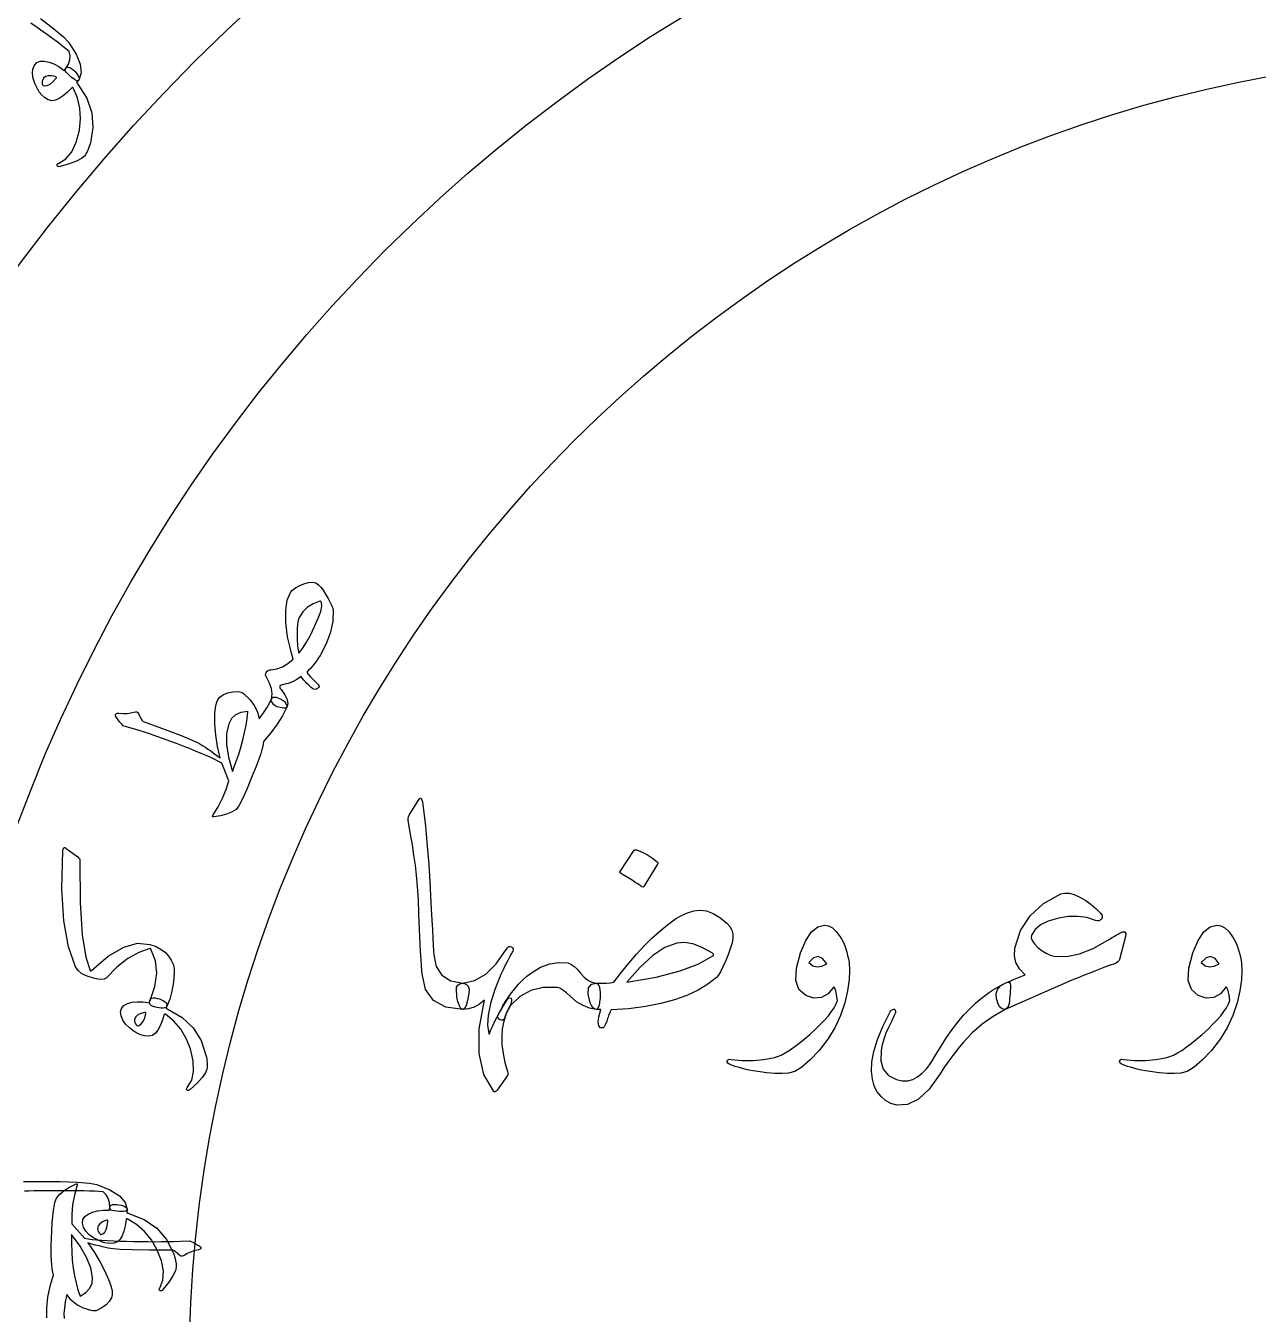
# Model space of a CAD drawing. Header units: millimetres. Extents: x -150 to 150, y -150 to 184.
# Drawn here: x -56.71 to -9.42, y 2.16 to 51.58 of the extents above; entities that cross this region are included whole.
import ezdxf

# ---------------------------------------------------------------- set-up
doc = ezdxf.new("R2010")
doc.units = ezdxf.units.MM
for name, color, linetype in [('ENGRAVE', 7, 'Continuous'), ('ENGRAVE_FINE', 8, 'Continuous'), ('GUIDE', 3, 'Continuous'), ('TEXT', 5, 'Continuous')]:
    doc.layers.add(name, color=color, linetype=linetype)

msp = doc.modelspace()

# ---------------------------------------------------------------- linework, layer by layer
at = {"layer": 'ENGRAVE'}
for radius in [132.75, 112.1737, 91.5975, 71.0212, 50.445]:
    msp.add_circle((0, 0), radius, dxfattribs=at)
at = {"layer": 'ENGRAVE_FINE'}
for radius in [122.4619, 101.8856, 81.3094, 60.7331]:
    msp.add_circle((0, 0), radius, dxfattribs=at)
at = {"layer": 'GUIDE'}
msp.add_circle((0, 0), 137.25, dxfattribs=at)
at = {"layer": 'TEXT'}
for points in [[(-56.1503, 51.8608), (-55.6282, 51.4646), (-55.2675, 51.162), (-55.0678, 50.9538), (-54.7785, 50.4966), (-54.6169, 50.1019), (-54.5828, 49.7695), (-54.6767, 49.4983), (-54.6816, 49.4929), (-54.6865, 49.4875), (-54.6914, 49.482), (-54.6963, 49.4766), (-54.7564, 49.4725), (-54.8461, 49.516), (-54.9654, 49.6071), (-55.1143, 49.7458), (-55.1656, 49.8014), (-55.1924, 49.8535), (-55.1948, 49.9021), (-55.1727, 49.9473), (-55.075, 50.111), (-55.0205, 50.2721), (-55.0095, 50.4307), (-55.0419, 50.5871), (-55.1607, 50.6878), (-55.2987, 50.7992), (-55.456, 50.9213), (-55.6326, 51.0539), (-55.8275, 51.1969), (-56.0397, 51.3497), (-56.2693, 51.5124), (-56.5163, 51.685)], [(-56.8005, 7.2592), (-56.7004, 7.2582), (-56.6021, 7.2574), (-56.5057, 7.2568), (-56.4112, 7.2564), (-56.3184, 7.2561), (-56.2275, 7.2561), (-55.3864, 7.2535), (-54.7313, 7.2318), (-54.2622, 7.1928), (-53.9788, 7.138), (-53.4786, 6.9319), (-53.1185, 6.7041), (-52.8982, 6.454), (-52.8172, 6.1804), (-52.818, 6.1732), (-52.8188, 6.166), (-52.8197, 6.1588), (-52.8205, 6.1516), (-52.867, 6.1137), (-52.9653, 6.0972), (-53.1153, 6.1021), (-53.3171, 6.1285), (-53.3911, 6.1439), (-53.4432, 6.1706), (-53.4734, 6.2087), (-53.4817, 6.2582), (-53.4971, 6.4475), (-53.5461, 6.6099), (-53.6289, 6.7453), (-53.7459, 6.854), (-53.901, 6.8675), (-54.0781, 6.8785), (-54.277, 6.8872), (-54.4977, 6.8933), (-54.7394, 6.8971), (-55.0009, 6.8989), (-55.2824, 6.8985), (-55.5837, 6.896), (-55.8797, 6.8955), (-56.1458, 6.8939), (-56.382, 6.8912), (-56.5884, 6.8876), (-56.7648, 6.8841)], [(-55.9062, 2.0277), (-55.9021, 2.4119), (-55.8572, 2.8151), (-55.7711, 3.2366), (-55.6433, 3.6754), (-55.6433, 3.6754), (-55.6716, 3.782), (-55.6946, 3.9075), (-55.7122, 4.0518), (-55.7243, 4.2149), (-55.7317, 4.3969), (-55.7351, 4.5978), (-55.7342, 4.8176), (-55.7289, 5.0563), (-55.6958, 5.6718), (-55.6502, 6.1368), (-55.596, 6.4511), (-55.5355, 6.6148), (-55.4021, 6.7708), (-55.2351, 6.9132), (-55.0348, 7.0419), (-54.8011, 7.1567), (-54.7647, 7.1667), (-54.7423, 7.1623), (-54.734, 7.1437), (-54.7397, 7.1108), (-54.8432, 6.7281), (-54.9114, 6.3527), (-54.9442, 5.9856), (-54.9419, 5.6272), (-54.458, 5.0757), (-54.3201, 5.0537), (-54.1632, 5.0343), (-53.9875, 5.0172), (-53.7929, 5.0026), (-53.5803, 4.99), (-53.3509, 4.9789), (-53.1044, 4.9694), (-52.841, 4.9613), (-52.5675, 4.9546), (-52.298, 4.9499), (-52.0324, 4.9471), (-51.7709, 4.9462), (-51.5139, 4.9474), (-51.2617, 4.9505), (-51.0146, 4.9555), (-50.7723, 4.9625), (-50.4198, 4.9766), (-50.3604, 4.9498), (-50.3037, 4.9228), (-50.2499, 4.8957), (-50.1988, 4.8685), (-50.1506, 4.8416), (-50.105, 4.8155), (-50.0622, 4.7901), (-50.0221, 4.7654), (-50.007, 4.7524), (-49.9967, 4.7372), (-49.9914, 4.7199), (-49.9909, 4.7006), (-49.9985, 4.6785), (-50.017, 4.6601), (-50.0464, 4.6452), (-50.0867, 4.6339), (-50.2511, 4.5917), (-50.3936, 4.5428), (-50.5142, 4.4874), (-50.613, 4.4253), (-50.6607, 4.3969), (-50.7078, 4.3866), (-50.7542, 4.3946), (-50.7999, 4.4207), (-50.9734, 4.5688), (-51.0026, 4.592), (-51.0352, 4.6077), (-51.0714, 4.6158), (-51.111, 4.6163), (-51.9653, 4.6198), (-52.625, 4.6283), (-53.0901, 4.6433), (-53.3605, 4.6656), (-53.4498, 4.6791), (-53.548, 4.6976), (-53.6551, 4.721), (-53.7711, 4.7494), (-53.896, 4.782), (-54.0299, 4.8178), (-54.1729, 4.8568), (-54.3249, 4.8991), (-54.0746, 4.5281), (-53.8537, 4.1565), (-53.6622, 3.7838), (-53.5002, 3.4094), (-53.4327, 3.2133), (-53.3974, 3.0451), (-53.3946, 2.9044), (-53.4243, 2.7911), (-53.5097, 2.6489), (-53.6312, 2.5217), (-53.7889, 2.4093), (-53.983, 2.3116), (-54.0277, 2.2987), (-54.0786, 2.2935), (-54.1357, 2.2959), (-54.199, 2.306), (-54.4955, 2.3958), (-54.751, 2.5276), (-54.965, 2.7017), (-55.1373, 2.9182), (-55.1939, 2.6432), (-55.2293, 2.3989), (-55.2437, 2.1855), (-55.2376, 2.0035)]]:
    msp.add_lwpolyline(points, dxfattribs=at)
for points in [[(-54.7138, 49.3352), (-54.3727, 48.7995), (-54.1793, 48.2468), (-54.132, 47.6773), (-54.2291, 47.0899), (-54.2513, 47.0157), (-54.2753, 46.9443), (-54.3011, 46.8757), (-54.3287, 46.8099), (-54.3582, 46.7475), (-54.3896, 46.6892), (-54.423, 46.6349), (-54.4584, 46.5847), (-54.5747, 46.4835), (-54.769, 46.3832), (-55.0415, 46.2829), (-55.3922, 46.1817), (-55.4356, 46.1754), (-55.4696, 46.1788), (-55.4944, 46.1919), (-55.5099, 46.2147), (-55.5148, 46.2408), (-55.5076, 46.2639), (-55.4884, 46.284), (-55.4573, 46.301), (-55.1729, 46.4745), (-54.9447, 46.7448), (-54.7712, 47.1127), (-54.6506, 47.5794), (-54.6048, 48.0092), (-54.6295, 48.4229), (-54.7254, 48.8206), (-54.8932, 49.2024), (-54.9041, 49.2104), (-54.9148, 49.2144), (-54.9253, 49.2146), (-54.9355, 49.2109), (-55.114, 49.0333), (-55.2782, 48.893), (-55.4285, 48.79), (-55.5652, 48.7246), (-55.7055, 48.704), (-55.8459, 48.7367), (-55.9866, 48.8229), (-56.1273, 48.9627), (-56.1443, 48.983), (-56.1611, 49.0044), (-56.1777, 49.0268), (-56.194, 49.0502), (-56.2103, 49.0749), (-56.2271, 49.1012), (-56.2444, 49.1292), (-56.262, 49.1587), (-56.3646, 49.364), (-56.4272, 49.5596), (-56.45, 49.7455), (-56.4327, 49.9216), (-56.3778, 50.0691), (-56.2875, 50.1691), (-56.1622, 50.2216), (-56.0021, 50.2263), (-55.8175, 50.1898), (-55.6293, 50.1183), (-55.4374, 50.012), (-55.2418, 49.8708), (-55.2323, 49.8817), (-55.2234, 49.8926), (-55.2151, 49.9035), (-55.2076, 49.9143), (-55.2, 49.9251), (-55.1917, 49.936), (-55.1828, 49.9468), (-55.1733, 49.9578), (-55.132, 49.9874), (-55.0822, 49.9945), (-55.0241, 49.979), (-54.9577, 49.9409), (-54.8922, 49.8907), (-54.8315, 49.8338), (-54.7758, 49.7701), (-54.7248, 49.6997), (-54.6851, 49.6322), (-54.663, 49.577), (-54.6586, 49.5342), (-54.6718, 49.5037), (-54.7647, 49.4008), (-54.7554, 49.3911), (-54.7437, 49.377), (-54.7299, 49.3583), (-54.7138, 49.3352)], [(-55.5685, 49.6295), (-55.7216, 49.6623), (-55.85, 49.6628), (-55.9534, 49.6309), (-56.0318, 49.5669), (-56.0595, 49.5118), (-56.0759, 49.4553), (-56.081, 49.3975), (-56.0747, 49.3385), (-56.0658, 49.3135), (-56.0482, 49.2955), (-56.0219, 49.2846), (-55.9869, 49.2808), (-55.886, 49.2934), (-55.7786, 49.3454), (-55.6646, 49.437), (-55.5437, 49.5679), (-55.5342, 49.5841), (-55.5352, 49.5997), (-55.5466, 49.6149), (-55.5685, 49.6295)], [(-46.5518, 29.843), (-46.4758, 29.9329), (-46.3657, 30.0186), (-46.2215, 30.0999), (-46.0434, 30.1763), (-45.8655, 30.2287), (-45.7119, 30.2404), (-45.5826, 30.2118), (-45.4775, 30.1432), (-45.3896, 30.0471), (-45.2994, 29.9275), (-45.2067, 29.7845), (-45.1114, 29.6183), (-45.029, 29.4584), (-44.969, 29.3301), (-44.9317, 29.2333), (-44.9172, 29.1678), (-44.9279, 28.749), (-45.0156, 28.3202), (-45.18, 27.8799), (-45.4205, 27.4262), (-45.4759, 27.3377), (-45.5339, 27.2519), (-45.5945, 27.1685), (-45.6577, 27.0878), (-45.7228, 27.0097), (-45.7893, 26.9344), (-45.8571, 26.862), (-45.9264, 26.7923), (-45.884, 26.7284), (-45.7985, 26.6279), (-45.6695, 26.491), (-45.4969, 26.3179), (-45.4656, 26.2802), (-45.4575, 26.2414), (-45.4724, 26.2015), (-45.5105, 26.1605), (-45.557, 26.1336), (-45.6045, 26.1237), (-45.6529, 26.1308), (-45.7023, 26.1549), (-45.7555, 26.1993), (-45.8098, 26.2475), (-45.8652, 26.2995), (-45.9216, 26.3552), (-45.9784, 26.4149), (-46.035, 26.4787), (-46.0913, 26.5466), (-46.1474, 26.6187), (-46.313, 26.5076), (-46.4799, 26.4195), (-46.6481, 26.3545), (-46.8178, 26.3127), (-46.8719, 26.3027), (-46.9141, 26.2891), (-46.9445, 26.272), (-46.963, 26.2514), (-46.968, 26.229), (-46.9617, 26.2003), (-46.944, 26.1653), (-46.9149, 26.1239), (-46.7682, 25.9192), (-46.683, 25.7371), (-46.6596, 25.5772), (-46.6979, 25.4392), (-46.7113, 25.4253), (-46.7341, 25.4155), (-46.7663, 25.4098), (-46.8079, 25.4082), (-46.9466, 25.4292), (-47.0591, 25.4595), (-47.1453, 25.4994), (-47.2051, 25.5489), (-47.2487, 25.6079), (-47.2767, 25.6626), (-47.2889, 25.7131), (-47.2855, 25.7593), (-47.2584, 25.9531), (-47.2811, 26.1572), (-47.3537, 26.372), (-47.4762, 26.5977), (-47.4988, 26.6439), (-47.5076, 26.6898), (-47.5027, 26.7355), (-47.4841, 26.7809), (-47.452, 26.8236), (-47.4105, 26.8545), (-47.3596, 26.8736), (-47.2993, 26.881), (-47.0809, 26.9151), (-46.8658, 26.9949), (-46.6539, 27.1199), (-46.4447, 27.2901), (-46.5123, 27.5156), (-46.5714, 27.7329), (-46.6219, 27.9419), (-46.664, 28.1424), (-46.7344, 28.697), (-46.7378, 29.1664), (-46.6763, 29.5489), (-46.5518, 29.843)], [(-45.4244, 29.506), (-45.682, 29.414), (-45.9011, 29.2805), (-46.0813, 29.1058), (-46.2221, 28.8906), (-46.2615, 28.7773), (-46.2882, 28.6258), (-46.3019, 28.4362), (-46.3021, 28.2088), (-46.2981, 28.0902), (-46.2926, 27.9808), (-46.2859, 27.8805), (-46.2779, 27.7893), (-46.2682, 27.7069), (-46.2566, 27.633), (-46.2431, 27.5678), (-46.2276, 27.5111), (-46.0874, 27.6994), (-45.9412, 27.9332), (-45.7884, 28.2122), (-45.628, 28.5366), (-45.4864, 28.8565), (-45.3949, 29.1166), (-45.3545, 29.3174), (-45.3661, 29.4593), (-45.3724, 29.4837), (-45.3842, 29.4996), (-45.4016, 29.5071), (-45.4244, 29.506)], [(-47.5887, 24.1282), (-47.6023, 24.0231), (-47.6271, 23.9035), (-47.6631, 23.7693), (-47.7101, 23.6205), (-47.7671, 23.4565), (-47.8331, 23.277), (-47.908, 23.0818), (-47.9916, 22.8708), (-48.2167, 22.3305), (-48.398, 21.9258), (-48.5389, 21.6577), (-48.6418, 21.527), (-48.8116, 21.4239), (-49.0095, 21.3413), (-49.2356, 21.2788), (-49.4901, 21.2364), (-49.5277, 21.2371), (-49.5481, 21.2473), (-49.5512, 21.2672), (-49.5371, 21.2966), (-49.3342, 21.6262), (-49.1628, 21.9561), (-49.0229, 22.2869), (-48.9145, 22.6192), (-49.1897, 23.2939), (-49.3118, 23.3618), (-49.4525, 23.4338), (-49.6118, 23.5101), (-49.7896, 23.5904), (-49.985, 23.675), (-50.197, 23.7636), (-50.4256, 23.8563), (-50.6708, 23.953), (-50.9261, 24.0515), (-51.1786, 24.1462), (-51.4283, 24.2372), (-51.675, 24.3245), (-51.9185, 24.4078), (-52.1583, 24.4869), (-52.3944, 24.5618), (-52.6268, 24.6325), (-52.9669, 24.7301), (-53.0126, 24.7781), (-53.0556, 24.8255), (-53.0958, 24.8721), (-53.1333, 24.9181), (-53.1682, 24.9629), (-53.2008, 25.0061), (-53.231, 25.0478), (-53.2589, 25.0878), (-53.2679, 25.1069), (-53.2713, 25.1269), (-53.2693, 25.1475), (-53.2617, 25.1689), (-53.2453, 25.1906), (-53.2201, 25.2047), (-53.1861, 25.2114), (-53.1433, 25.2105), (-52.9704, 25.202), (-52.8156, 25.2073), (-52.6788, 25.2263), (-52.5599, 25.2591), (-52.5032, 25.2731), (-52.4547, 25.2679), (-52.4143, 25.2435), (-52.3821, 25.2), (-52.2795, 24.9842), (-52.2614, 24.9499), (-52.237, 24.9224), (-52.2062, 24.9017), (-52.169, 24.8878), (-51.3663, 24.5935), (-50.7499, 24.3573), (-50.3193, 24.1807), (-50.0741, 24.0645), (-49.9954, 24.0201), (-49.9102, 23.9679), (-49.8184, 23.9079), (-49.72, 23.8401), (-49.6146, 23.7654), (-49.5018, 23.6847), (-49.3816, 23.598), (-49.2539, 23.5053), (-49.3559, 23.9427), (-49.423, 24.3743), (-49.4555, 24.7995), (-49.4533, 25.2178), (-49.4334, 25.4308), (-49.3943, 25.6047), (-49.3365, 25.7391), (-49.2602, 25.8339), (-49.1203, 25.932), (-48.9541, 25.9996), (-48.7618, 26.0366), (-48.5434, 26.0428), (-48.4975, 26.0352), (-48.4493, 26.0178), (-48.3989, 25.9908), (-48.3464, 25.9541), (-48.1184, 25.7441), (-47.9443, 25.5157), (-47.8238, 25.2689), (-47.7564, 25.0038), (-47.5924, 25.2234), (-47.4585, 25.4233), (-47.355, 25.6039), (-47.282, 25.7657), (-47.2569, 25.8058), (-47.2178, 25.8289), (-47.1648, 25.8348), (-47.0978, 25.8237), (-46.9711, 25.7813), (-46.8703, 25.7322), (-46.7953, 25.6765), (-46.7462, 25.6144), (-46.7158, 25.5548), (-46.697, 25.5068), (-46.6899, 25.4704), (-46.6945, 25.4455), (-46.8582, 25.1192), (-47.0618, 24.7915), (-47.3053, 24.4615), (-47.5887, 24.1282)], [(-48.918, 24.8106), (-49.003, 24.438), (-49.0086, 24.0082), (-48.9337, 23.5231), (-48.7768, 22.9846), (-48.6578, 23.299), (-48.5518, 23.6053), (-48.4589, 23.9037), (-48.3794, 24.1944), (-48.313, 24.4771), (-48.2599, 24.7513), (-48.22, 25.017), (-48.1936, 25.2746), (-48.4536, 25.2386), (-48.6613, 25.149), (-48.8163, 25.0062), (-48.918, 24.8106)], [(-41.6378, 21.8846), (-41.6162, 21.9181), (-41.596, 21.9404), (-41.5772, 21.9515), (-41.5598, 21.9515), (-41.5333, 21.9369), (-41.5096, 21.893), (-41.4887, 21.8198), (-41.4706, 21.7174), (-41.3786, 20.8845), (-41.3033, 20.1144), (-41.2448, 19.407), (-41.2029, 18.7624), (-41.1761, 18.2111), (-41.1514, 17.7169), (-41.1287, 17.28), (-41.1082, 16.9001), (-41.0904, 16.5775), (-41.0761, 16.3119), (-41.0653, 16.1035), (-41.058, 15.9523), (-40.959, 15.4993), (-40.7402, 15.1662), (-40.4015, 14.9529), (-39.9429, 14.8595), (-39.8153, 14.8261), (-39.7338, 14.748), (-39.6983, 14.6253), (-39.7087, 14.4581), (-39.761, 14.1946), (-39.8174, 14.0065), (-39.8781, 13.8935), (-39.9429, 13.8559), (-40.5882, 13.9409), (-41.0636, 14.196), (-41.3688, 14.6212), (-41.504, 15.2163), (-41.5253, 15.501), (-41.5444, 15.7864), (-41.5615, 16.0725), (-41.5765, 16.3593), (-41.5901, 16.6468), (-41.603, 16.935), (-41.6152, 17.2239), (-41.6267, 17.5134), (-41.6476, 18.0658), (-41.6769, 18.563), (-41.7145, 19.0052), (-41.7605, 19.3924), (-41.8149, 19.7642), (-41.8776, 20.1604), (-41.9487, 20.581), (-42.0281, 21.026), (-42.0386, 21.1062), (-42.0365, 21.1793), (-42.0218, 21.2455), (-41.9947, 21.3048)], [(-51.9399, 14.2021), (-51.7546, 14.7381), (-51.6869, 15.2423), (-51.7376, 15.7176), (-51.9077, 16.1665), (-51.916, 16.1788), (-51.9264, 16.1879), (-51.9387, 16.1937), (-51.953, 16.1962), (-52.3732, 16.0433), (-52.7939, 15.8036), (-53.2138, 15.4756), (-53.6313, 15.058), (-53.6985, 15.0177), (-53.8011, 15.0029), (-53.9389, 15.0136), (-54.1121, 15.0499), (-54.359, 15.1246), (-54.5563, 15.2215), (-54.7038, 15.341), (-54.8013, 15.4832), (-55.0674, 16.258), (-55.2449, 17.2575), (-55.322, 18.4831), (-55.2837, 19.9344), (-55.2845, 19.9512), (-55.284, 19.9664), (-55.282, 19.9801), (-55.2786, 19.9922), (-55.2747, 20.003), (-55.2711, 20.0129), (-55.2679, 20.0218), (-55.265, 20.0298), (-55.2552, 20.0486), (-55.2422, 20.0599), (-55.226, 20.0636), (-55.2067, 20.0597), (-55.2031, 20.0582), (-55.1992, 20.056), (-55.195, 20.0531), (-55.1906, 20.0496), (-55.1855, 20.0454), (-55.1792, 20.0402), (-55.1718, 20.034), (-55.1632, 20.0269), (-54.7183, 19.7052), (-54.6805, 19.6716), (-54.6543, 19.6359), (-54.6398, 19.5981), (-54.6368, 19.5582), (-54.6245, 17.9527), (-54.5398, 16.7197), (-54.4073, 15.8538), (-54.2442, 15.3497), (-54.2332, 15.3357), (-54.2205, 15.3311), (-54.2061, 15.336), (-54.1899, 15.3503), (-53.5439, 15.898), (-52.9521, 16.2428), (-52.4183, 16.3912), (-51.9441, 16.3488), (-51.7106, 16.2613), (-51.5134, 16.1574), (-51.3523, 16.0372), (-51.2273, 15.901), (-51.1274, 15.746), (-51.0587, 15.5898), (-51.0211, 15.4321), (-51.0147, 15.2729), (-51.0449, 14.8971), (-51.1025, 14.5548), (-51.1882, 14.2452), (-51.3026, 13.9678), (-51.3331, 13.9319), (-51.3782, 13.9094), (-51.4379, 13.9002), (-51.5124, 13.9043), (-51.5956, 13.9169), (-51.6674, 13.9292), (-51.7277, 13.9412), (-51.7765, 13.9529), (-51.8439, 13.9758), (-51.8955, 14.0039), (-51.9313, 14.0373), (-51.9512, 14.0759), (-51.9596, 14.1034), (-51.9605, 14.1336), (-51.954, 14.1665), (-51.9399, 14.2021)], [(-33.3638, 19.9555), (-33.3499, 19.9694), (-33.3303, 19.9778), (-33.3052, 19.9806), (-33.2746, 19.9778), (-33.0578, 19.89), (-32.8536, 19.7827), (-32.662, 19.6558), (-32.4829, 19.5095), (-32.4654, 19.4872), (-32.4578, 19.4649), (-32.4599, 19.4426), (-32.4717, 19.4203), (-32.9958, 18.5728), (-33.0153, 18.5526), (-33.0404, 18.5477), (-33.0711, 18.5582), (-33.1073, 18.5839), (-33.1387, 18.6062), (-33.1882, 18.6397), (-33.2558, 18.6843), (-33.3415, 18.7401), (-33.4467, 18.807), (-33.5729, 18.885), (-33.7199, 18.9742), (-33.8879, 19.0746), (-33.9102, 19.0913), (-33.9213, 19.108), (-33.9213, 19.1248), (-33.9102, 19.1415)], [(-14.5186, 16.6548), (-14.7416, 15.7627), (-14.7667, 15.7195), (-14.8085, 15.6791), (-14.8671, 15.6415), (-14.9423, 15.6066), (-15.1093, 15.5477), (-15.2866, 15.4826), (-15.4745, 15.4111), (-15.6727, 15.3334), (-15.8815, 15.2501), (-16.1007, 15.162), (-16.3303, 15.0689), (-16.5704, 14.971), (-19.1351, 13.8559), (-19.2522, 13.8817), (-19.347, 13.9591), (-19.4195, 14.088), (-19.4696, 14.2685), (-19.478, 14.4602), (-19.425, 14.6225), (-19.3107, 14.7557), (-19.1351, 14.8595), (-19.1132, 14.8696), (-19.0696, 14.8888), (-19.0044, 14.917), (-18.9177, 14.9543), (-18.81, 14.9999), (-18.6821, 15.0533), (-18.534, 15.1142), (-18.3657, 15.1829), (-18.5824, 15.4052), (-18.7197, 15.6484), (-18.7776, 15.9126), (-18.756, 16.1976), (-18.5413, 16.8757), (-18.1761, 17.4493), (-17.6604, 17.9184), (-16.9941, 18.2829), (-16.8485, 18.317), (-16.6791, 18.308), (-16.4861, 18.2557), (-16.2693, 18.1602), (-16.0442, 18.0299), (-15.8372, 17.8842), (-15.6483, 17.7232), (-15.4776, 17.5469), (-15.4295, 17.4821), (-15.4079, 17.4214), (-15.4128, 17.365), (-15.4441, 17.3127), (-15.4915, 17.2723), (-15.5445, 17.2514), (-15.603, 17.25), (-15.6672, 17.2681), (-16.001, 17.3734), (-16.3557, 17.4214), (-16.7314, 17.4124), (-17.1279, 17.3462), (-17.4869, 17.2388), (-17.7719, 17.0953), (-17.9831, 16.9155), (-18.1204, 16.6994), (-18.1343, 16.6032), (-18.0981, 16.4931), (-18.0117, 16.3691), (-17.8751, 16.2311), (-17.7189, 16.1056), (-17.5628, 16.0081), (-17.4067, 15.9384), (-17.2506, 15.8965), (-16.783, 15.8847), (-16.2832, 15.983), (-15.7515, 16.1914), (-15.1877, 16.5099), (-15.127, 16.5482), (-15.0678, 16.5851), (-15.0099, 16.6207), (-14.9535, 16.6548), (-14.8991, 16.6869), (-14.8476, 16.7161), (-14.7988, 16.7426), (-14.7528, 16.7663), (-14.6252, 16.8263), (-14.5437, 16.8277), (-14.5081, 16.7705), (-14.5186, 16.6548)], [(-31.7803, 17.3239), (-31.5538, 17.4619), (-31.3204, 17.5636), (-31.0799, 17.6291), (-30.8325, 17.6584), (-30.5893, 17.6312), (-30.3391, 17.5385), (-30.0819, 17.3803), (-29.8178, 17.1566), (-29.7028, 17.0291), (-29.6254, 16.8918), (-29.5857, 16.7447), (-29.5836, 16.5879), (-29.6129, 16.413), (-29.6672, 16.2116), (-29.7467, 15.9837), (-29.8512, 15.7293), (-29.9613, 15.484), (-30.0575, 15.2944), (-30.1398, 15.1606), (-30.2081, 15.0825), (-30.5346, 14.8236), (-30.912, 14.5933), (-31.3402, 14.3915), (-31.8194, 14.2183), (-32.3501, 14.0751), (-32.9331, 13.9632), (-33.5683, 13.8827), (-34.2559, 13.8336), (-34.2628, 13.8148), (-34.2726, 13.7918), (-34.2851, 13.7646), (-34.3005, 13.7333), (-34.3172, 13.697), (-34.3339, 13.6552), (-34.3507, 13.6078), (-34.3674, 13.5548), (-34.3841, 13.5012), (-34.4008, 13.4517), (-34.4176, 13.4064), (-34.4343, 13.3653), (-34.4503, 13.3276), (-34.465, 13.2928), (-34.4782, 13.2607), (-34.49, 13.2315), (-34.5214, 13.1806), (-34.5597, 13.1506), (-34.605, 13.1416), (-34.6573, 13.1534), (-34.7277, 13.2224), (-34.7493, 13.3625), (-34.7221, 13.5737), (-34.6462, 13.8559), (-34.8134, 13.8559), (-34.8873, 13.8719), (-34.9528, 13.92), (-35.01, 14.0002), (-35.0587, 14.1124), (-35.1312, 14.4434), (-35.1145, 14.6783), (-35.0086, 14.817), (-34.8134, 14.8595), (-34.6127, 14.8574), (-34.4343, 14.8623), (-34.2782, 14.8741), (-34.1444, 14.893), (-33.8541, 15.2773), (-33.5631, 15.6387), (-33.2714, 15.977), (-32.9791, 16.2924), (-32.6846, 16.5848), (-32.3867, 16.8541), (-32.0853, 17.1005), (-31.7803, 17.3239)], [(-26.9854, 16.0192), (-26.7819, 16.4917), (-26.5617, 16.8277), (-26.3247, 17.027), (-26.071, 17.0897), (-25.9121, 17.0618), (-25.7588, 16.9782), (-25.6111, 16.8388), (-25.4689, 16.6437), (-25.4006, 16.5308), (-25.3406, 16.4151), (-25.2891, 16.2966), (-25.2459, 16.1753), (-25.2089, 16.0506), (-25.1762, 15.9216), (-25.1476, 15.7885), (-25.1232, 15.6512), (-25.1002, 15.3453), (-25.1204, 14.985), (-25.1838, 14.5703), (-25.2905, 14.1012), (-25.448, 13.6155), (-25.664, 13.1506), (-25.9386, 12.7067), (-26.2718, 12.2836), (-26.6209, 11.9149), (-26.9325, 11.6452), (-27.2063, 11.4745), (-27.4426, 11.4027), (-27.6838, 11.3901), (-27.9611, 11.3971), (-28.2748, 11.4236), (-28.6246, 11.4696), (-28.802, 11.4985), (-28.9661, 11.5295), (-29.117, 11.5626), (-29.2546, 11.5978), (-29.3797, 11.6337), (-29.493, 11.6689), (-29.5944, 11.7034), (-29.684, 11.7372), (-29.7369, 11.7665), (-29.7732, 11.7986), (-29.7927, 11.8334), (-29.7955, 11.871), (-29.778, 11.9087), (-29.7481, 11.9324), (-29.7056, 11.9421), (-29.6505, 11.9379), (-29.2205, 11.8961), (-28.8002, 11.8933), (-28.3897, 11.9296), (-27.989, 12.0048), (-27.8653, 12.0432), (-27.7284, 12.1024), (-27.5782, 12.1826), (-27.4147, 12.2836), (-27.2381, 12.4056), (-27.0481, 12.5485), (-26.845, 12.7122), (-26.6286, 12.8969), (-26.4167, 13.0879), (-26.2272, 13.2705), (-26.0599, 13.4447), (-25.9149, 13.6106), (-25.793, 13.7688), (-25.6947, 13.92), (-25.6201, 14.0643), (-25.5692, 14.2016), (-25.5985, 14.4093), (-25.6306, 14.564), (-25.6654, 14.6658), (-25.7031, 14.7145), (-25.9296, 14.4476), (-26.1853, 14.3047), (-26.4704, 14.2859), (-26.7847, 14.3912), (-27.044, 14.6184), (-27.1638, 14.9654), (-27.1443, 15.4324), (-26.9854, 16.0192)], [(-11.9316, 16.0192), (-11.7281, 16.4917), (-11.5078, 16.8277), (-11.2709, 17.027), (-11.0172, 17.0897), (-10.8583, 17.0618), (-10.705, 16.9782), (-10.5572, 16.8388), (-10.415, 16.6437), (-10.3467, 16.5308), (-10.2868, 16.4151), (-10.2352, 16.2966), (-10.192, 16.1753), (-10.1551, 16.0506), (-10.1223, 15.9216), (-10.0937, 15.7885), (-10.0694, 15.6512), (-10.0464, 15.3453), (-10.0666, 14.985), (-10.13, 14.5703), (-10.2366, 14.1012), (-10.3941, 13.6155), (-10.6102, 13.1506), (-10.8848, 12.7067), (-11.2179, 12.2836), (-11.5671, 11.9149), (-11.8786, 11.6452), (-12.1525, 11.4745), (-12.3888, 11.4027), (-12.6299, 11.3901), (-12.9073, 11.3971), (-13.2209, 11.4236), (-13.5708, 11.4696), (-13.7481, 11.4985), (-13.9123, 11.5295), (-14.0632, 11.5626), (-14.2008, 11.5978), (-14.3259, 11.6337), (-14.4392, 11.6689), (-14.5406, 11.7034), (-14.6301, 11.7372), (-14.6831, 11.7665), (-14.7193, 11.7986), (-14.7388, 11.8334), (-14.7416, 11.871), (-14.7242, 11.9087), (-14.6942, 11.9324), (-14.6517, 11.9421), (-14.5967, 11.9379), (-14.1666, 11.8961), (-13.7464, 11.8933), (-13.3359, 11.9296), (-12.9352, 12.0048), (-12.8115, 12.0432), (-12.6745, 12.1024), (-12.5243, 12.1826), (-12.3609, 12.2836), (-12.1842, 12.4056), (-11.9943, 12.5485), (-11.7911, 12.7122), (-11.5747, 12.8969), (-11.3629, 13.0879), (-11.1733, 13.2705), (-11.006, 13.4447), (-10.8611, 13.6106), (-10.7391, 13.7688), (-10.6408, 13.92), (-10.5663, 14.0643), (-10.5154, 14.2016), (-10.5447, 14.4093), (-10.5767, 14.564), (-10.6116, 14.6658), (-10.6492, 14.7145), (-10.8757, 14.4476), (-11.1315, 14.3047), (-11.4165, 14.2859), (-11.7309, 14.3912), (-11.9901, 14.6184), (-12.11, 14.9654), (-12.0905, 15.4324), (-11.9316, 16.0192)], [(-30.3642, 16.0081), (-30.7593, 16.229), (-31.1197, 16.3677), (-31.4451, 16.4241), (-31.7357, 16.3983), (-32.1853, 16.2255), (-32.6529, 15.9188), (-33.1387, 15.4784), (-33.6426, 14.9041), (-32.5254, 15.0965), (-31.6047, 15.3278), (-30.8806, 15.5983), (-30.353, 15.9077), (-30.3286, 15.9349), (-30.3224, 15.9607), (-30.3342, 15.9851), (-30.3642, 16.0081)], [(-38.1587, 13.9451), (-38.2814, 13.6817), (-38.3706, 13.4043), (-38.4263, 13.113), (-38.4486, 12.8077), (-38.4389, 12.4899), (-38.3985, 12.161), (-38.3274, 11.8209), (-38.2256, 11.4696), (-38.2131, 11.4229), (-38.2089, 11.3832), (-38.2131, 11.3504), (-38.2256, 11.3246), (-38.6271, 10.7559), (-38.664, 10.7148), (-38.6968, 10.6918), (-38.7253, 10.6869), (-38.7497, 10.7002), (-39.1316, 11.3546), (-39.3184, 12.1582), (-39.3101, 13.1109), (-39.1066, 14.2127), (-39.301, 14.0566), (-39.5052, 13.9451), (-39.7192, 13.8782), (-39.9429, 13.8559), (-39.991, 13.8705), (-40.0349, 13.9145), (-40.0746, 13.9876), (-40.1101, 14.0901), (-40.1304, 14.1518), (-40.1464, 14.2141), (-40.1582, 14.2772), (-40.1659, 14.341), (-40.1715, 14.4048), (-40.1771, 14.4678), (-40.1826, 14.5302), (-40.1882, 14.5919), (-40.1812, 14.7048), (-40.138, 14.787), (-40.0586, 14.8386), (-39.9429, 14.8595), (-39.4878, 14.9613), (-39.0592, 15.2108), (-38.657, 15.608), (-38.2814, 16.153), (-38.2305, 16.222), (-38.1782, 16.2617), (-38.1246, 16.2722), (-38.0695, 16.2534), (-38.0291, 16.2178), (-38.0082, 16.1781), (-38.0068, 16.1342), (-38.0249, 16.0861), (-38.1235, 15.9119), (-38.2187, 15.7349), (-38.3103, 15.555), (-38.3985, 15.3725), (-38.4831, 15.1871), (-38.5643, 14.9989), (-38.642, 14.8079), (-38.7163, 14.6142), (-38.8807, 14.0866), (-38.9727, 13.6301), (-38.9923, 13.2447), (-38.9393, 12.9304), (-38.9344, 12.9206), (-38.9309, 12.9137), (-38.9288, 12.9095), (-38.9281, 12.9081), (-38.9274, 12.9095), (-38.9254, 12.9137), (-38.9219, 12.9206), (-38.917, 12.9304), (-38.849, 13.0903), (-38.779, 13.2468), (-38.7069, 13.3998), (-38.6326, 13.5493), (-38.5556, 13.696), (-38.4751, 13.8406), (-38.3912, 13.9831), (-38.3037, 14.1235), (-38.2403, 14.2211), (-38.1838, 14.2797), (-38.1343, 14.2992), (-38.0918, 14.2797), (-38.0709, 14.2378), (-38.0751, 14.1681), (-38.1044, 14.0706), (-38.1587, 13.9451)], [(-25.9707, 15.6066), (-26.1352, 15.8059), (-26.3052, 15.8798), (-26.4808, 15.8282), (-26.662, 15.6512), (-26.5143, 15.5314), (-26.3498, 15.484), (-26.1686, 15.509), (-25.9707, 15.6066)], [(-10.9168, 15.6066), (-11.0813, 15.8059), (-11.2514, 15.8798), (-11.427, 15.8282), (-11.6082, 15.6512), (-11.4604, 15.5314), (-11.296, 15.484), (-11.1148, 15.509), (-10.9168, 15.6066)], [(-38.1141, 14.0009), (-38.1692, 13.9186), (-38.2228, 13.8169), (-38.2751, 13.6956), (-38.326, 13.5548), (-38.3587, 13.4858), (-38.4013, 13.4461), (-38.4535, 13.4357), (-38.5156, 13.4545), (-38.5713, 13.497), (-38.5936, 13.5576), (-38.5825, 13.6364), (-38.5379, 13.7333), (-38.4016, 13.9862), (-38.2605, 14.2211), (-38.1145, 14.4379), (-37.9636, 14.6365), (-37.8078, 14.8177), (-37.6472, 14.9822), (-37.4816, 15.1299), (-37.3112, 15.2609), (-36.9565, 15.4686), (-36.6059, 15.601), (-36.2596, 15.6582), (-35.9174, 15.6401), (-35.7989, 15.5948), (-35.6776, 15.5146), (-35.5536, 15.3996), (-35.4267, 15.2498), (-35.2887, 15.0916), (-35.1424, 14.9738), (-34.9877, 14.8964), (-34.8246, 14.8595), (-34.7695, 14.8386), (-34.727, 14.787), (-34.697, 14.7048), (-34.6796, 14.5919), (-34.6751, 14.5302), (-34.6726, 14.4678), (-34.6723, 14.4048), (-34.674, 14.341), (-34.6779, 14.2772), (-34.6838, 14.2141), (-34.6918, 14.1518), (-34.7019, 14.0901), (-34.7263, 13.9835), (-34.7549, 13.9089), (-34.7876, 13.8664), (-34.8246, 13.8559), (-35.079, 13.8998), (-35.3292, 13.9981), (-35.5752, 14.1507), (-35.817, 14.3577), (-35.9655, 14.4957), (-36.0986, 14.5975), (-36.2164, 14.663), (-36.3188, 14.6922), (-36.8575, 14.695), (-37.3363, 14.5807), (-37.7552, 14.3493), (-38.1141, 14.0009)], [(-19.1351, 13.8559), (-19.5993, 13.5883), (-20.0216, 13.2872), (-20.4021, 12.9527), (-20.7409, 12.5847), (-20.8816, 12.4146), (-21.0141, 12.2502), (-21.1381, 12.0913), (-21.2538, 11.9379), (-21.3611, 11.7902), (-21.4601, 11.648), (-21.5507, 11.5114), (-21.6329, 11.3804), (-22.0462, 10.7998), (-22.4609, 10.4075), (-22.877, 10.2033), (-23.2944, 10.1872), (-23.5175, 10.2493), (-23.7182, 10.3573), (-23.8966, 10.5113), (-24.0527, 10.7113), (-24.1607, 10.9204), (-24.2283, 11.1797), (-24.2555, 11.4891), (-24.2423, 11.8487), (-24.174, 12.2446), (-24.036, 12.6962), (-23.8283, 13.2036), (-23.5509, 13.7667), (-23.5272, 13.7974), (-23.5007, 13.8225), (-23.4715, 13.842), (-23.4394, 13.8559), (-23.4087, 13.8622), (-23.3836, 13.8587), (-23.3641, 13.8455), (-23.3502, 13.8225), (-23.3411, 13.7911), (-23.3363, 13.7639), (-23.3356, 13.7409), (-23.339, 13.7221), (-23.3481, 13.7036), (-23.3641, 13.6705), (-23.3871, 13.6228), (-23.4171, 13.5604), (-23.454, 13.4834), (-23.4979, 13.3918), (-23.5488, 13.2855), (-23.6067, 13.1646), (-23.7084, 12.9415), (-23.7907, 12.7185), (-23.8534, 12.4955), (-23.8966, 12.2725), (-23.9057, 11.8773), (-23.8102, 11.5616), (-23.6102, 11.3253), (-23.3056, 11.1685), (-23.0833, 11.1163), (-22.8735, 11.1156), (-22.6763, 11.1664), (-22.4916, 11.2689), (-22.3145, 11.4083), (-22.1403, 11.5923), (-21.9689, 11.8209), (-21.8002, 12.0941), (-21.5925, 12.4453), (-21.382, 12.7743), (-21.1688, 13.0809), (-20.9527, 13.3653), (-20.7325, 13.628), (-20.5067, 13.8699), (-20.2753, 14.0908), (-20.0383, 14.2908), (-19.9411, 14.3678), (-19.839, 14.4427), (-19.732, 14.5156), (-19.6202, 14.5863), (-19.5041, 14.6556), (-19.3846, 14.7243), (-19.2616, 14.7922), (-19.1351, 14.8595), (-19.0424, 14.8957), (-18.9762, 14.893), (-18.9365, 14.8511), (-18.9232, 14.7703), (-18.9292, 14.6654), (-18.9358, 14.5626), (-18.9431, 14.4619), (-18.9511, 14.3633), (-18.9605, 14.2675), (-18.972, 14.1751), (-18.9856, 14.0863), (-19.0013, 14.0009), (-19.0138, 13.9625), (-19.0403, 13.9256), (-19.0808, 13.8901), (-19.1351, 13.8559)], [(-51.2536, 13.8644), (-50.7065, 13.5428), (-50.2825, 13.1414), (-49.9794, 12.6615), (-49.7949, 12.1029), (-49.7804, 12.028), (-49.7686, 11.9548), (-49.7597, 11.8832), (-49.7537, 11.8133), (-49.7509, 11.7455), (-49.7516, 11.6804), (-49.756, 11.6179), (-49.764, 11.5581), (-49.8198, 11.4174), (-49.9449, 11.2421), (-50.1389, 11.0312), (-50.4014, 10.7834), (-50.4367, 10.7582), (-50.4684, 10.7456), (-50.4964, 10.7457), (-50.5207, 10.7585), (-50.5372, 10.7792), (-50.5417, 10.8026), (-50.5342, 10.8289), (-50.5146, 10.858), (-50.3445, 11.139), (-50.2686, 11.4788), (-50.2857, 11.8794), (-50.3944, 12.3432), (-50.5515, 12.7419), (-50.7629, 13.0953), (-51.0298, 13.4036), (-51.353, 13.6663), (-51.3664, 13.6684), (-51.3777, 13.6673), (-51.3871, 13.6627), (-51.3945, 13.6548), (-51.4724, 13.4173), (-51.5544, 13.219), (-51.6409, 13.06), (-51.7323, 12.9402), (-51.8475, 12.8584), (-51.9873, 12.8235), (-52.1518, 12.8358), (-52.3409, 12.8956), (-52.3654, 12.9059), (-52.3901, 12.9172), (-52.4151, 12.9295), (-52.4403, 12.9428), (-52.4661, 12.9572), (-52.4931, 12.9729), (-52.5212, 12.9898), (-52.5505, 13.008), (-52.7356, 13.1435), (-52.8808, 13.2888), (-52.9859, 13.4438), (-53.0508, 13.6085), (-53.069, 13.765), (-53.034, 13.8953), (-52.9462, 13.9991), (-52.8056, 14.076), (-52.6245, 14.1271), (-52.4244, 14.1486), (-52.2052, 14.1404), (-51.9669, 14.103), (-51.9634, 14.117), (-51.9604, 14.1307), (-51.9579, 14.144), (-51.9561, 14.1571), (-51.9542, 14.1701), (-51.9518, 14.1835), (-51.9487, 14.1971), (-51.9452, 14.2111), (-51.9218, 14.2561), (-51.8806, 14.2847), (-51.8218, 14.297), (-51.7453, 14.293), (-51.6642, 14.2777), (-51.5844, 14.2542), (-51.5059, 14.2226), (-51.4287, 14.1829), (-51.3627, 14.1407), (-51.3181, 14.1016), (-51.2947, 14.0656), (-51.2926, 14.0326), (-51.3288, 13.8998), (-51.316, 13.8954), (-51.2992, 13.888), (-51.2785, 13.8777), (-51.2536, 13.8644)], [(-52.1483, 13.7411), (-52.2996, 13.701), (-52.4141, 13.6432), (-52.4917, 13.568), (-52.5323, 13.4755), (-52.5318, 13.4139), (-52.5206, 13.3562), (-52.4987, 13.3026), (-52.4662, 13.253), (-52.4469, 13.2348), (-52.423, 13.2269), (-52.3946, 13.2292), (-52.3617, 13.2418), (-52.2778, 13.2987), (-52.206, 13.3937), (-52.1463, 13.5266), (-52.0983, 13.6975), (-52.0972, 13.7162), (-52.1052, 13.7297), (-52.1223, 13.738), (-52.1483, 13.7411)], [(-52.7526, 6.0272), (-52.1634, 5.7912), (-51.684, 5.4579), (-51.3125, 5.0288), (-51.0464, 4.5042), (-51.0207, 4.4323), (-50.9981, 4.3616), (-50.9786, 4.2922), (-50.9621, 4.2239), (-50.9492, 4.1573), (-50.9402, 4.0929), (-50.9352, 4.0305), (-50.9341, 3.9702), (-50.9682, 3.8226), (-51.0656, 3.6306), (-51.2258, 3.393), (-51.4482, 3.1086), (-51.4794, 3.0784), (-51.5088, 3.0612), (-51.5365, 3.0572), (-51.5625, 3.0662), (-51.5819, 3.0841), (-51.5898, 3.1066), (-51.5863, 3.1337), (-51.5714, 3.1654), (-51.4452, 3.4687), (-51.4211, 3.8161), (-51.498, 4.2096), (-51.675, 4.6519), (-51.8901, 5.0225), (-52.1521, 5.3403), (-52.4622, 5.6051), (-52.8211, 5.8164), (-52.8346, 5.8165), (-52.8457, 5.8136), (-52.8543, 5.8077), (-52.8604, 5.7988), (-52.9018, 5.5523), (-52.9532, 5.344), (-53.0149, 5.1737), (-53.0873, 5.0417), (-53.189, 4.9435), (-53.3219, 4.888), (-53.4864, 4.8756), (-53.6823, 4.9063), (-53.7081, 4.9128), (-53.7342, 4.9203), (-53.7607, 4.9287), (-53.7876, 4.9381), (-53.8154, 4.9485), (-53.8444, 4.96), (-53.8748, 4.9725), (-53.9064, 4.9861), (-54.1098, 5.0923), (-54.2751, 5.2141), (-54.4022, 5.3517), (-54.4911, 5.5048), (-54.5325, 5.6568), (-54.5175, 5.7909), (-54.4462, 5.9066), (-54.3187, 6.0038), (-54.1473, 6.0815), (-53.9526, 6.1326), (-53.7347, 6.1575), (-53.4935, 6.1561), (-53.4921, 6.1705), (-53.4912, 6.1845), (-53.4908, 6.1981), (-53.4909, 6.2112), (-53.491, 6.2244), (-53.4906, 6.238), (-53.4897, 6.2519), (-53.4882, 6.2663), (-53.4718, 6.3143), (-53.4354, 6.3487), (-53.3791, 6.3697), (-53.3029, 6.3772), (-53.2204, 6.3742), (-53.138, 6.363), (-53.0557, 6.3435), (-52.9733, 6.3158), (-52.9018, 6.284), (-52.8518, 6.252), (-52.8233, 6.2199), (-52.8163, 6.1876), (-52.8322, 6.0509), (-52.8189, 6.0484), (-52.8012, 6.0437), (-52.7791, 6.0366), (-52.7526, 6.0272)], [(-53.6187, 5.7711), (-53.7622, 5.7088), (-53.8668, 5.6346), (-53.9322, 5.5486), (-53.9585, 5.451), (-53.9488, 5.3901), (-53.929, 5.3348), (-53.8994, 5.2851), (-53.8598, 5.2409), (-53.8379, 5.2258), (-53.8132, 5.2216), (-53.7854, 5.2281), (-53.7548, 5.2455), (-53.6803, 5.3144), (-53.6236, 5.419), (-53.5845, 5.5594), (-53.5627, 5.7356), (-53.5644, 5.7542), (-53.5743, 5.7664), (-53.5924, 5.772), (-53.6187, 5.7711)], [(-54.1528, 3.5696), (-54.2187, 3.9427), (-54.3742, 4.342), (-54.6186, 4.7695), (-54.9515, 5.2274), (-54.9556, 4.8835), (-54.9463, 4.5525), (-54.9237, 4.2346), (-54.8881, 3.9299), (-54.8402, 3.639), (-54.7805, 3.3627), (-54.7094, 3.1009), (-54.627, 2.8539), (-54.4054, 2.9947), (-54.2527, 3.1606), (-54.1686, 3.352), (-54.1528, 3.5696)]]:
    msp.add_lwpolyline(points, close=True, dxfattribs=at)

doc.saveas('drawing.dxf')
